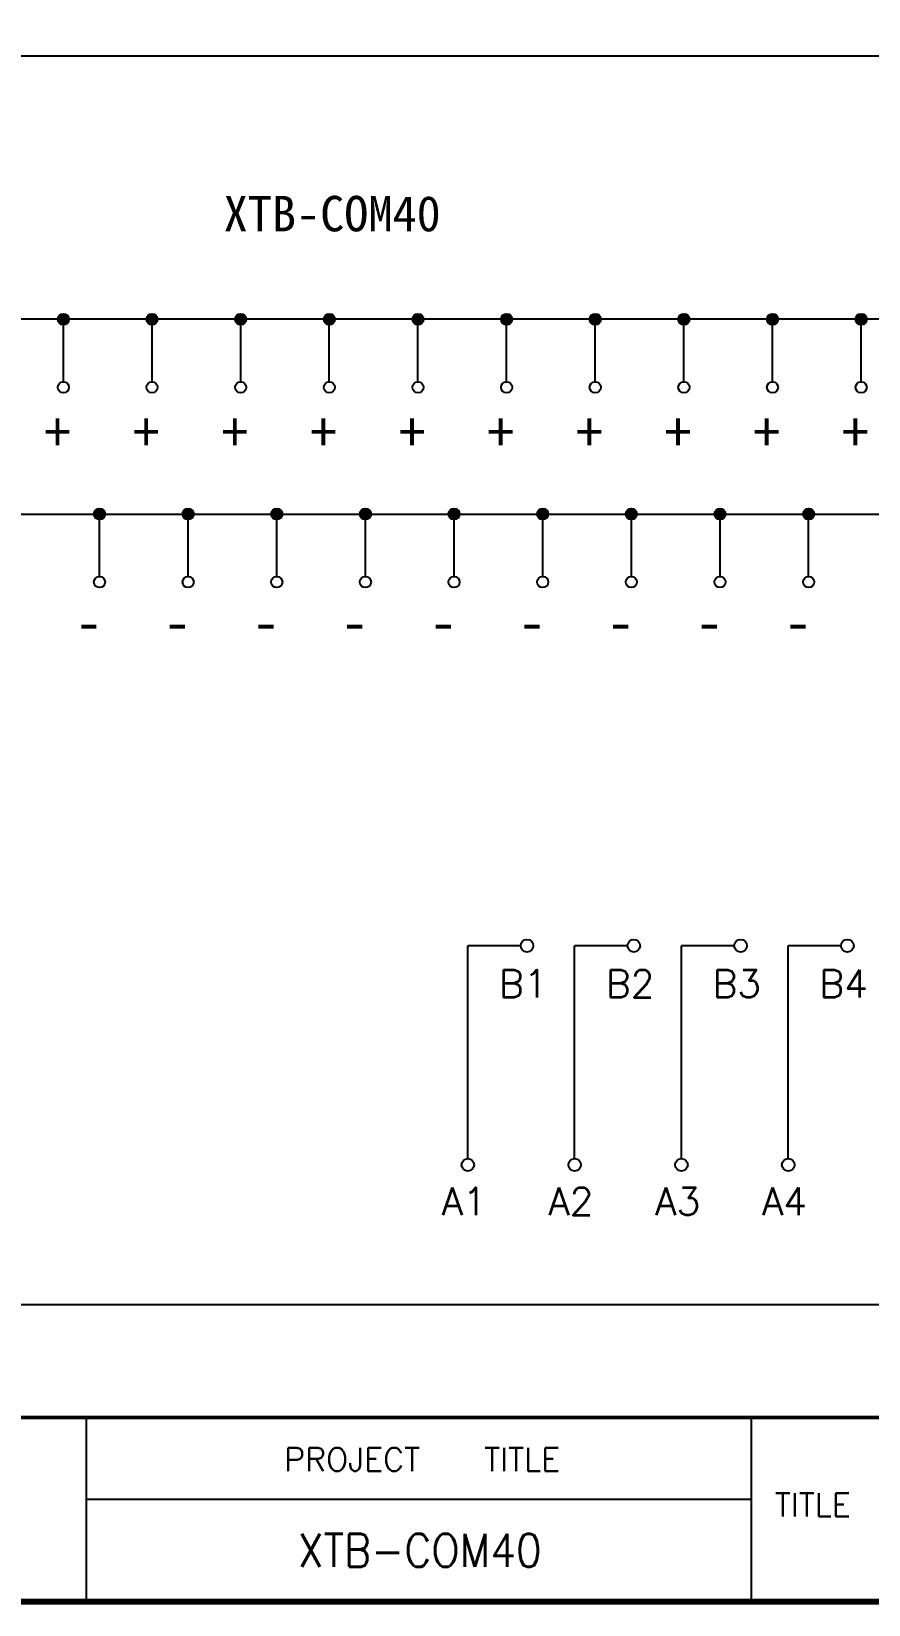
# Model space of a CAD drawing. Header units: millimetres. Extents: x 1618 to 2479, y 422 to 709.
# Drawn here: x 2138.6 to 2214.2, y 422.4 to 564.4 of the extents above; entities that cross this region are included whole.
import ezdxf
from ezdxf.enums import TextEntityAlignment as Align

# ---------------------------------------------------------------- set-up
doc = ezdxf.new("R2010")
doc.units = ezdxf.units.MM
doc.layers.add('SHEET', color=7, linetype='Continuous')
doc.styles.add('ROMANS', font='romans', dxfattribs={"width": 0.9})

msp = doc.modelspace()

# ---------------------------------------------------------------- hatches: boundary and pattern name
for points in [[(2141.49, 538.42), (2142, 538.42, 1), (2140.99, 538.42, 0.414214), (2141.49, 537.91)], [(2141.49, 537.91, 0.414214), (2142, 538.42), (2141.49, 538.42)], [(2149.49, 538.42), (2150, 538.42, 1), (2148.99, 538.42, 0.414214), (2149.49, 537.91)], [(2149.49, 537.91, 0.414214), (2150, 538.42), (2149.49, 538.42)], [(2157.49, 538.42), (2158, 538.42, 1), (2156.99, 538.42, 0.414214), (2157.49, 537.91)], [(2157.49, 537.91, 0.414214), (2158, 538.42), (2157.49, 538.42)], [(2165.49, 538.42), (2166, 538.42, 1), (2164.99, 538.42, 0.414214), (2165.49, 537.91)], [(2165.49, 537.91, 0.414214), (2166, 538.42), (2165.49, 538.42)], [(2173.49, 538.42), (2174, 538.42, 1), (2172.99, 538.42, 0.414214), (2173.49, 537.91)], [(2173.49, 537.91, 0.414214), (2174, 538.42), (2173.49, 538.42)], [(2181.49, 538.42), (2182, 538.42, 1), (2180.99, 538.42, 0.414214), (2181.49, 537.91)], [(2181.49, 537.91, 0.414214), (2182, 538.42), (2181.49, 538.42)], [(2189.49, 538.42), (2190, 538.42, 1), (2188.99, 538.42, 0.414214), (2189.49, 537.91)], [(2189.49, 537.91, 0.414214), (2190, 538.42), (2189.49, 538.42)], [(2197.49, 538.42), (2198, 538.42, 1), (2196.99, 538.42, 0.414214), (2197.49, 537.91)], [(2197.49, 537.91, 0.414214), (2198, 538.42), (2197.49, 538.42)], [(2205.49, 538.42), (2206, 538.42, 1), (2204.99, 538.42, 0.414214), (2205.49, 537.91)], [(2205.49, 537.91, 0.414214), (2206, 538.42), (2205.49, 538.42)], [(2213.49, 538.42), (2214, 538.42, 1), (2212.99, 538.42, 0.414214), (2213.49, 537.91)], [(2213.49, 537.91, 0.414214), (2214, 538.42), (2213.49, 538.42)], [(2144.75, 520.83), (2145.25, 520.83, 1), (2144.25, 520.83, 0.414214), (2144.75, 520.33)], [(2152.75, 520.83), (2153.25, 520.83, 1), (2152.25, 520.83, 0.414214), (2152.75, 520.33)], [(2160.75, 520.83), (2161.25, 520.83, 1), (2160.25, 520.83, 0.414214), (2160.75, 520.33)], [(2168.75, 520.83), (2169.25, 520.83, 1), (2168.25, 520.83, 0.414214), (2168.75, 520.33)], [(2176.75, 520.83), (2177.25, 520.83, 1), (2176.25, 520.83, 0.414214), (2176.75, 520.33)], [(2184.75, 520.83), (2185.25, 520.83, 1), (2184.25, 520.83, 0.414214), (2184.75, 520.33)], [(2192.75, 520.83), (2193.25, 520.83, 1), (2192.25, 520.83, 0.414214), (2192.75, 520.33)], [(2200.75, 520.83), (2201.25, 520.83, 1), (2200.25, 520.83, 0.414214), (2200.75, 520.33)], [(2208.75, 520.83), (2209.25, 520.83, 1), (2208.25, 520.83, 0.414214), (2208.75, 520.33)], [(2144.75, 520.33, 0.414214), (2145.25, 520.83), (2144.75, 520.83)], [(2152.75, 520.33, 0.414214), (2153.25, 520.83), (2152.75, 520.83)], [(2160.75, 520.33, 0.414214), (2161.25, 520.83), (2160.75, 520.83)], [(2168.75, 520.33, 0.414214), (2169.25, 520.83), (2168.75, 520.83)], [(2176.75, 520.33, 0.414214), (2177.25, 520.83), (2176.75, 520.83)], [(2184.75, 520.33, 0.414214), (2185.25, 520.83), (2184.75, 520.83)], [(2192.75, 520.33, 0.414214), (2193.25, 520.83), (2192.75, 520.83)], [(2200.75, 520.33, 0.414214), (2201.25, 520.83), (2200.75, 520.83)], [(2208.75, 520.33, 0.414214), (2209.25, 520.83), (2208.75, 520.83)]]:
    msp.add_hatch(color=256).paths.add_polyline_path(points)

# ---------------------------------------------------------------- linework, layer by layer
for p, q in [((2245.49, 538.42), (2093.49, 538.42)), ((2141.49, 532.78), (2141.49, 538.42)), ((2149.49, 532.78), (2149.49, 538.42)), ((2157.49, 532.78), (2157.49, 538.42)), ((2165.49, 532.78), (2165.49, 538.42)), ((2173.49, 532.78), (2173.49, 538.42)), ((2181.49, 532.78), (2181.49, 538.42)), ((2189.49, 532.78), (2189.49, 538.42)), ((2197.49, 532.78), (2197.49, 538.42)), ((2205.49, 532.78), (2205.49, 538.42)), ((2213.49, 532.78), (2213.49, 538.42)), ((2088.75, 520.83), (2240.75, 520.83)), ((2144.75, 515.19), (2144.75, 520.83)), ((2152.75, 515.19), (2152.75, 520.83)), ((2160.75, 515.19), (2160.75, 520.83)), ((2168.75, 515.19), (2168.75, 520.83)), ((2176.75, 515.19), (2176.75, 520.83)), ((2184.75, 515.19), (2184.75, 520.83)), ((2192.75, 515.19), (2192.75, 520.83)), ((2200.75, 515.19), (2200.75, 520.83)), ((2208.75, 515.19), (2208.75, 520.83)), ((2177.99, 462.64), (2177.99, 481.85)), ((2182.76, 481.85), (2177.99, 481.85)), ((2187.63, 462.64), (2187.63, 481.85)), ((2192.4, 481.85), (2187.63, 481.85)), ((2197.27, 462.64), (2197.27, 481.85)), ((2202.04, 481.85), (2197.27, 481.85)), ((2206.91, 462.64), (2206.91, 481.85)), ((2211.68, 481.85), (2206.91, 481.85)), ((2143.53, 439.24), (2143.53, 422.63)), ((2203.56, 439.24), (2203.56, 422.63)), ((2143.53, 431.87), (2203.56, 431.87))]:
    msp.add_line(p, q)
at = {"color": 0, "lineweight": 50}
msp.add_line((2065.86, 439.24), (2478.92, 439.24), dxfattribs=at)
at = {"color": 4}
msp.add_lwpolyline([(2077.63, 562.22), (2463.72, 562.22), (2463.72, 449.42), (2077.63, 449.42)], close=True, dxfattribs=at)
for centre, radius in [((2141.49, 538.42), 0.504), ((2149.49, 538.42), 0.504), ((2157.49, 538.42), 0.504), ((2165.49, 538.42), 0.504), ((2173.49, 538.42), 0.504), ((2181.49, 538.42), 0.504), ((2189.49, 538.42), 0.504), ((2197.49, 538.42), 0.504), ((2205.49, 538.42), 0.504), ((2213.49, 538.42), 0.504), ((2141.49, 532.27), 0.504), ((2149.49, 532.27), 0.504), ((2157.49, 532.27), 0.504), ((2165.49, 532.27), 0.504), ((2173.49, 532.27), 0.504), ((2181.49, 532.27), 0.504), ((2189.49, 532.27), 0.504), ((2197.49, 532.27), 0.504), ((2205.49, 532.27), 0.504), ((2213.49, 532.27), 0.504), ((2144.75, 520.83), 0.504), ((2152.75, 520.83), 0.504), ((2160.75, 520.83), 0.504), ((2168.75, 520.83), 0.504), ((2176.75, 520.83), 0.504), ((2184.75, 520.83), 0.504), ((2192.75, 520.83), 0.504), ((2200.75, 520.83), 0.504), ((2208.75, 520.83), 0.504), ((2144.75, 514.69), 0.504), ((2152.75, 514.69), 0.504), ((2160.75, 514.69), 0.504), ((2168.75, 514.69), 0.504), ((2176.75, 514.69), 0.504), ((2184.75, 514.69), 0.504), ((2192.75, 514.69), 0.504), ((2200.75, 514.69), 0.504), ((2208.75, 514.69), 0.504), ((2183.33, 481.85), 0.567), ((2192.97, 481.85), 0.567), ((2202.61, 481.85), 0.567), ((2212.25, 481.85), 0.567), ((2177.99, 462.07), 0.567), ((2187.63, 462.07), 0.567), ((2197.27, 462.07), 0.567), ((2206.91, 462.07), 0.567)]:
    msp.add_circle(centre, radius)
at = {"layer": 'SHEET', "const_width": 0.527}
msp.add_lwpolyline([(2065.86, 637.97), (2065.86, 422.63), (2478.92, 422.63), (2478.92, 637.97), (2478.92, 709.06), (2325.03, 709.06), (2065.86, 709.06)], close=True, dxfattribs=at)

# ---------------------------------------------------------------- texts
msp.add_text('XTB-COM40', height=3.2).set_placement((2165.75, 547.96), align=Align.MIDDLE)
at = {"color": 7}
for s, p in [('+', (2139.76, 526.48)), ('+', (2147.76, 526.48)), ('+', (2155.76, 526.48)), ('+', (2163.76, 526.48)), ('+', (2171.76, 526.48)), ('+', (2179.76, 526.48)), ('+', (2187.76, 526.48)), ('+', (2195.76, 526.48)), ('+', (2203.76, 526.48)), ('+', (2211.76, 526.48)), ('-', (2142.58, 509.3)), ('-', (2150.58, 509.3)), ('-', (2158.58, 509.3)), ('-', (2166.58, 509.3)), ('-', (2174.58, 509.3)), ('-', (2182.58, 509.3)), ('-', (2190.58, 509.3)), ('-', (2198.58, 509.3)), ('-', (2206.58, 509.3))]:
    msp.add_text(s, height=3.53, dxfattribs=at).set_placement(p)
at = {"layer": 'SHEET', "style": 'ROMANS'}
for s, height, p in [('B1', 2.5, (2182.99, 478.42)), ('B2', 2.5, (2192.63, 478.42)), ('B3', 2.5, (2202.26, 478.42)), ('B4', 2.5, (2211.9, 478.42)), ('A1', 2.5, (2177.65, 458.78)), ('A2', 2.5, (2187.29, 458.78)), ('A3', 2.5, (2196.93, 458.78)), ('A4', 2.5, (2206.56, 458.78)), ('PROJECT   TITLE', 2.1074, (2173.87, 435.47)), ('TITLE', 2.107, (2209.12, 431.36))]:
    msp.add_text(s, height=height, dxfattribs=at).set_placement(p, align=Align.MIDDLE)
at = {"layer": 'SHEET', "color": 0, "style": 'ROMANS', "width": 0.9}
msp.add_text('XTB-COM40', height=3, dxfattribs=at).set_placement((2173.66, 427.26), align=Align.MIDDLE)

doc.saveas('drawing.dxf')
